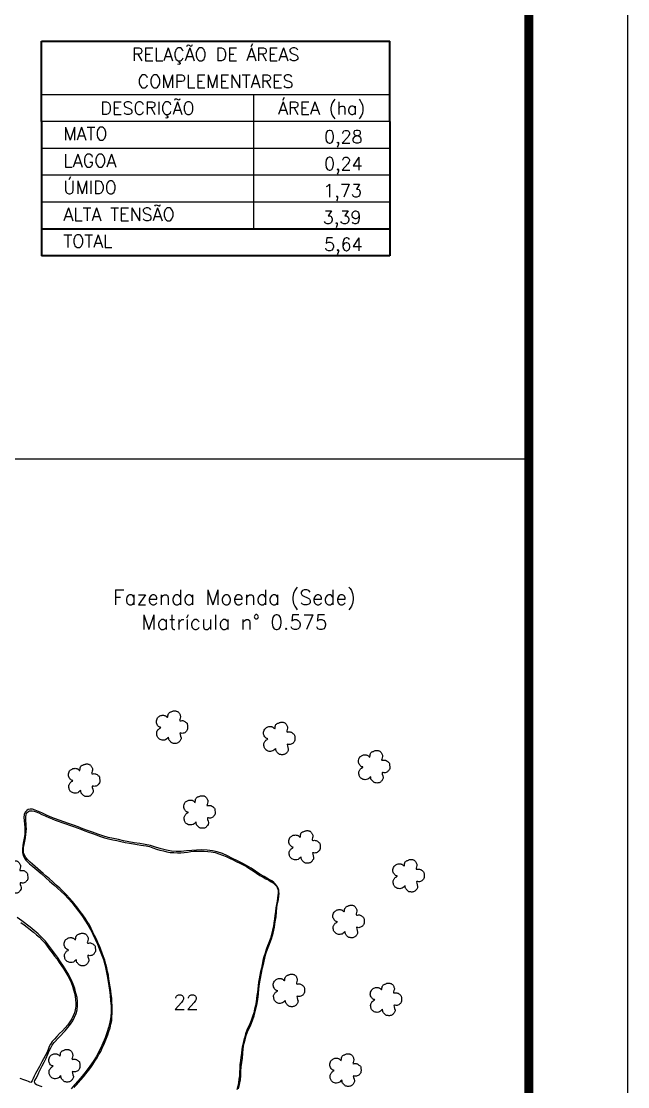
# Model space of a CAD drawing. Header units: metres. Extents: x 731556 to 734181, y 7842245 to 7845957.
# Drawn here: x 733415 to 734181, y 7843507 to 7844853 of the extents above; entities that cross this region are included whole.
import ezdxf
from ezdxf.enums import TextEntityAlignment as Align

# ---------------------------------------------------------------- set-up
doc = ezdxf.new("R2010")
doc.units = ezdxf.units.M
doc.header["$LTSCALE"] = 0.6
doc.linetypes.add('CONTINUO', pattern=[0])
doc.linetypes.add('LIN0', pattern=[0])
for name, color, linetype in [('0114001293', 1, 'Continuous'), ('0114001293021', 5, 'Continuous'), ('0114001293022', 5, 'Continuous'), ('MALHA', 8, 'Continuous'), ('MARGEM', 5, 'Continuous'), ('MATO', 94, 'LIN0'), ('QUADRO_DE_AREAS_COMPLEMENTARES', 7, 'Continuous'), ('RESERVA', 3, 'Continuous'), ('TEXTO', 7, 'Continuous')]:
    doc.layers.add(name, color=color, linetype=linetype)
doc.styles.add('Simplex', font='simplex.shx')

# ---------------------------------------------------------------- blocks, each defined once
blk = doc.blocks.new('MATO')
at = {"layer": 'MATO', "linetype": 'CONTINUO'}
blk.add_lwpolyline([(733467.07, 7843526.15), (733466.34, 7843525.48), (733465.48, 7843524.72), (733464.52, 7843524), (733463.43, 7843523.71), (733462.33, 7843523.59), (733461.27, 7843523.63), (733460.4, 7843523.81), (733459.63, 7843524.12), (733458.95, 7843524.53), (733458.31, 7843525.01), (733457.76, 7843525.56), (733457.31, 7843526.14), (733457, 7843526.7), (733456.78, 7843527.31), (733456.63, 7843527.99), (733456.48, 7843528.9), (733456.41, 7843529.83), (733456.44, 7843530.73), (733456.67, 7843531.39), (733456.98, 7843531.95), (733457.33, 7843532.45), (733457.59, 7843532.9), (733457.89, 7843533.32), (733458.26, 7843533.73), (733458.98, 7843534.19), (733459.65, 7843534.63), (733460.14, 7843535), (733459.93, 7843535.15), (733459.49, 7843535.26), (733458.95, 7843535.38), (733458.56, 7843535.6), (733458.17, 7843535.92), (733457.77, 7843536.35), (733457.27, 7843536.98), (733456.79, 7843537.71), (733456.39, 7843538.52), (733456.18, 7843539.35), (733456.09, 7843540.22), (733456.14, 7843541.11), (733456.39, 7843542.09), (733456.74, 7843543.01), (733457.14, 7843543.81), (733457.44, 7843544.23), (733457.78, 7843544.53), (733458.18, 7843544.78), (733458.76, 7843545.2), (733459.41, 7843545.6), (733460.09, 7843545.95), (733460.78, 7843546.11), (733461.45, 7843546.2), (733462.1, 7843546.21), (733462.67, 7843546.19), (733463.21, 7843546.11), (733463.7, 7843545.98), (733464.14, 7843545.84), (733464.55, 7843545.65), (733464.97, 7843545.4), (733465.47, 7843544.85), (733465.95, 7843544.38), (733466.36, 7843544.16), (733466.56, 7843544.8), (733466.69, 7843545.65), (733466.77, 7843546.53), (733466.86, 7843546.91), (733466.97, 7843547.21), (733467.13, 7843547.47), (733467.41, 7843547.93), (733467.75, 7843548.38), (733468.16, 7843548.79), (733468.65, 7843549.02), (733469.17, 7843549.2), (733469.71, 7843549.35), (733470.2, 7843549.6), (733470.7, 7843549.83), (733471.22, 7843550.02), (733471.77, 7843550.13), (733472.34, 7843550.18), (733472.91, 7843550.18), (733473.47, 7843550.15), (733474, 7843550.07), (733474.51, 7843549.95), (733474.98, 7843549.77), (733475.42, 7843549.54), (733475.82, 7843549.26), (733476.17, 7843548.97), (733476.49, 7843548.62), (733476.79, 7843548.22), (733477.1, 7843547.71), (733477.39, 7843547.14), (733477.63, 7843546.54), (733477.83, 7843546.01), (733477.95, 7843545.4), (733477.96, 7843544.68), (733477.62, 7843543.5), (733477.31, 7843542.34), (733477.19, 7843541.37), (733477.8, 7843541.2), (733478.61, 7843541.26), (733479.52, 7843541.4), (733480.19, 7843541.33), (733480.83, 7843541.18), (733481.44, 7843540.94), (733482.09, 7843540.51), (733482.7, 7843540.01), (733483.25, 7843539.5), (733483.67, 7843539.27), (733484.01, 7843538.94), (733484.26, 7843538.36), (733484.46, 7843536.92), (733484.56, 7843535.33), (733484.53, 7843533.79), (733484.26, 7843532.92), (733483.87, 7843532.26), (733483.41, 7843531.75), (733482.98, 7843531.21), (733482.49, 7843530.76), (733481.92, 7843530.39), (733481.18, 7843530.09), (733480.38, 7843529.88), (733479.58, 7843529.76), (733478.72, 7843529.99), (733478, 7843530.12), (733477.53, 7843529.94), (733477.78, 7843528.67), (733478.2, 7843527.17), (733478.62, 7843525.68), (733478.59, 7843524.92), (733478.41, 7843524.34), (733478.12, 7843523.86), (733477.76, 7843523.24), (733477.34, 7843522.66), (733476.89, 7843522.12), (733476.47, 7843521.69), (733476.03, 7843521.33), (733475.53, 7843521.04), (733474.92, 7843520.82), (733474.27, 7843520.66), (733473.6, 7843520.57), (733472.94, 7843520.56), (733472.3, 7843520.6), (733471.69, 7843520.69), (733471.19, 7843520.74), (733470.72, 7843520.87), (733470.26, 7843521.09), (733469.7, 7843521.56), (733469.14, 7843522.12), (733468.61, 7843522.71), (733468.17, 7843523.16), (733467.79, 7843523.64), (733467.5, 7843524.16), (733467.38, 7843524.96), (733467.28, 7843525.73), (733467.15, 7843526.37)], dxfattribs=at)

msp = doc.modelspace()

# ---------------------------------------------------------------- linework, layer by layer
at = {"layer": '0114001293'}
for points in [[(733689.2, 7843504), (733690.6, 7843509.7), (733691.6, 7843515.4), (733692.1, 7843521.1), (733692.2, 7843526.6), (733692.7, 7843531.9), (733693.5, 7843537.4), (733694.1, 7843543.1), (733694.6, 7843548.9), (733695.2, 7843554.7), (733696.2, 7843560.6), (733697.5, 7843566.2), (733698.9, 7843571.5), (733700.5, 7843576.1), (733702.6, 7843580.3), (733704.7, 7843585), (733706.9, 7843590.4), (733709, 7843596.5), (733710.8, 7843603.1), (733712.4, 7843609.9), (733713.7, 7843617), (733714.4, 7843623.8), (733715, 7843630.5), (733715.9, 7843637), (733716.9, 7843643.6), (733718.4, 7843650.2), (733719.8, 7843656.9), (733721.1, 7843663.5), (733722.4, 7843669.3), (733723.9, 7843674.8), (733725.9, 7843680.5), (733728.4, 7843686.8), (733730.8, 7843693.7), (733732.9, 7843701), (733734.6, 7843708.2), (733735.8, 7843715), (733736.8, 7843721.5), (733737.5, 7843727.6), (733737.9, 7843733.1), (733738.6, 7843738.5), (733739.7, 7843743.4), (733740.3, 7843747.6), (733740.5, 7843751.1), (733740.4, 7843753.6), (733740.1, 7843755), (733739.8, 7843756.3), (733739.3, 7843757.7), (733738.6, 7843759.2), (733737.4, 7843761.1), (733735.8, 7843763), (733733.8, 7843765), (733731.2, 7843766.9), (733727.3, 7843769.2), (733721.9, 7843772.2), (733716.2, 7843775.4), (733710.8, 7843779.1), (733705.1, 7843782.8), (733699.5, 7843786.2), (733693.9, 7843789.3), (733688.1, 7843792.1), (733681.7, 7843795), (733675.3, 7843798.3), (733668.9, 7843801.6), (733662.4, 7843803.7), (733656.2, 7843804.9), (733649.7, 7843805.6), (733642.8, 7843805.9), (733636.3, 7843805.8), (733630.1, 7843805.3), (733623.5, 7843804.6), (733616.8, 7843803.9), (733610.3, 7843803.9), (733604.6, 7843804.4), (733598.2, 7843805.5), (733591.3, 7843807.2), (733584.4, 7843809.3), (733578, 7843811.4), (733571.4, 7843812.9), (733564.5, 7843814.1), (733557.5, 7843815.1), (733550.6, 7843816.1), (733544, 7843817.3), (733537.7, 7843818.9), (733531.1, 7843820.2), (733524.4, 7843821.6), (733517.8, 7843823.8), (733511.3, 7843825.8), (733504.6, 7843828.2), (733498.3, 7843830.4), (733492.3, 7843832.5), (733486.6, 7843834.9), (733480.5, 7843837.1), (733474.4, 7843839.4), (733462.6, 7843843.5), (733456.8, 7843845.6), (733451, 7843847.9), (733445.5, 7843850.2), (733440.7, 7843852.6), (733436.4, 7843854.6), (733432.3, 7843856.3), (733428.9, 7843857.3), (733425.9, 7843857.5), (733423.4, 7843856.9), (733421.5, 7843855.6), (733419.7, 7843853.5), (733418.4, 7843850.8), (733417.8, 7843847.1), (733418.1, 7843842.9), (733418.7, 7843838.6), (733419.2, 7843834.2), (733419.3, 7843829.7), (733419, 7843825.3), (733418.3, 7843820.8), (733417.3, 7843816.4), (733416.4, 7843811.8), (733416, 7843807.1), (733416.3, 7843802.7), (733417.2, 7843798.7), (733418.6, 7843795.4), (733420.5, 7843793), (733422.6, 7843790.7), (733425.2, 7843788.2), (733429.1, 7843784.9), (733434.3, 7843780.7), (733439.7, 7843776.1), (733445.1, 7843771.3), (733450.5, 7843766.5), (733455.7, 7843761.9), (733460.6, 7843757.7), (733465.2, 7843753.4), (733469.7, 7843749.1), (733474.1, 7843744.4), (733478.4, 7843739.4), (733486.9, 7843728.5), (733491.2, 7843723), (733495.1, 7843717.4), (733498.7, 7843711.5), (733502, 7843705.5), (733505.2, 7843699.4), (733508.2, 7843693.2), (733511.1, 7843686.8), (733513.7, 7843680.3), (733516.1, 7843673.9), (733518.4, 7843667.7), (733520.1, 7843661.4), (733521.5, 7843655.2), (733523, 7843649), (733524.1, 7843642.4), (733526, 7843628.7), (733526.9, 7843621.9), (733527.5, 7843615.2), (733528.1, 7843608.4), (733528.4, 7843601.7), (733527.9, 7843595.1), (733526.7, 7843588.4), (733525, 7843581.6), (733522.9, 7843575), (733520.5, 7843568.4), (733517.9, 7843562), (733515.1, 7843556.1), (733512.3, 7843550.4), (733509.1, 7843544.8), (733505.4, 7843538.7), (733501.3, 7843532.7), (733496.7, 7843526.5), (733491.6, 7843520.4), (733486.6, 7843514.5), (733481.8, 7843509.2), (733477.7, 7843504.4)], [(733441.1, 7843506.8), (733433.9, 7843509.4), (733432.4, 7843510.7), (733431.7, 7843511.8), (733431.5, 7843513.1), (733431.8, 7843514.6), (733432.9, 7843516.7), (733435.5, 7843521.4), (733437, 7843524.8), (733439, 7843528.9), (733441.1, 7843533.3), (733443.6, 7843537.9), (733446.2, 7843542.9), (733448.3, 7843547.8), (733450, 7843552.1), (733451.8, 7843555.9), (733453.8, 7843559.4), (733456.2, 7843562.6), (733462.7, 7843569.6), (733470.1, 7843577.5), (733473.6, 7843581.6), (733477, 7843585.8), (733479.7, 7843590.1), (733482.1, 7843594.6), (733484, 7843599.2), (733485.4, 7843604), (733485.9, 7843609.1), (733485.8, 7843614.4), (733485.1, 7843619.6), (733483.8, 7843625.1), (733482.2, 7843630.8), (733480.2, 7843636.5), (733477.7, 7843642.3), (733474.7, 7843648), (733471.5, 7843653.5), (733468, 7843659.1), (733464.4, 7843664.7), (733460.6, 7843670.3), (733452.7, 7843680.7), (733449.1, 7843685.7), (733445.2, 7843690.7), (733440.8, 7843695.5), (733436, 7843699.9), (733431, 7843704.1), (733425.9, 7843708.3), (733415.2, 7843716.5), (733409.6, 7843720.6)]]:
    msp.add_lwpolyline(points, dxfattribs=at)
at = {"layer": '0114001293021', "elevation": 660.5}
msp.add_lwpolyline([(733414.2, 7843714.2), (733418.2, 7843711.4), (733422.1, 7843708.2), (733426.1, 7843705.1), (733430.1, 7843702), (733434, 7843698.8), (733437.7, 7843695.6), (733441.1, 7843692.1), (733444.4, 7843688.4), (733447.4, 7843684.4), (733450.4, 7843680.3), (733453.6, 7843676), (733456.7, 7843671.8), (733459.8, 7843667.8), (733462.7, 7843663.6), (733465.6, 7843659.4), (733468.4, 7843655.2), (733470.9, 7843651.1), (733473.3, 7843646.9), (733475.5, 7843642.6), (733477.5, 7843638.3), (733479.3, 7843633.8), (733480.7, 7843629.4), (733481.9, 7843625.1), (733482.7, 7843620.8), (733483.3, 7843616.4), (733483.4, 7843612.3), (733483.4, 7843608.1), (733482.8, 7843604.1), (733481.8, 7843600.1), (733480.4, 7843596.3), (733478.5, 7843592.5), (733476.2, 7843588.7), (733473.3, 7843585), (733470.1, 7843581.3), (733466.7, 7843577.6), (733463.1, 7843574), (733459.6, 7843570.2), (733456.6, 7843566.8), (733453.8, 7843563.8), (733451.6, 7843560.7), (733449.8, 7843557.5), (733448.6, 7843553.9), (733446.8, 7843549.8), (733444.8, 7843545.8), (733442.8, 7843541.9), (733440.8, 7843538.3), (733439, 7843535.1), (733437.5, 7843532.3), (733436, 7843529.5), (733434.4, 7843526.4), (733432.8, 7843523.4), (733431.1, 7843520.2), (733429.6, 7843517.1), (733429, 7843515.5), (733428.4, 7843514.4), (733426.8, 7843512.4), (733425.6, 7843512.8), (733424.8, 7843513.2), (733423.6, 7843513.6), (733421.5, 7843514.4), (733417.8, 7843515.7), (733413.2, 7843517.2)], dxfattribs=at)
at = {"layer": '0114001293022', "elevation": 645.4}
msp.add_lwpolyline([(733481.4, 7843505.7), (733482.5, 7843507.3), (733484.3, 7843509.4), (733486.8, 7843512.2), (733489.8, 7843515.5), (733493.1, 7843519.2), (733496.4, 7843523.1), (733499.6, 7843527.2), (733502.6, 7843531.1), (733505.2, 7843535.1), (733507.7, 7843539.2), (733510.4, 7843543.3), (733512.8, 7843547.4), (733515, 7843551.5), (733517.1, 7843555.6), (733518.9, 7843559.7), (733520.7, 7843563.8), (733522.4, 7843568), (733523.9, 7843572.3), (733525.4, 7843576.7), (733526.8, 7843581.3), (733528, 7843586), (733529.1, 7843590.6), (733529.3, 7843595.3), (733529.6, 7843599.9), (733529.7, 7843604.5), (733529.5, 7843609.1), (733529.3, 7843613.9), (733529, 7843618.6), (733528.4, 7843623.5), (733527.7, 7843628.3), (733526.9, 7843633.2), (733526.2, 7843638), (733525.5, 7843642.9), (733524.7, 7843647.6), (733523.8, 7843652.3), (733522.8, 7843657), (733521.5, 7843661.7), (733520.2, 7843666.5), (733518.6, 7843671.1), (733516.9, 7843675.7), (733515.2, 7843680.2), (733513.4, 7843684.7), (733511.6, 7843689), (733509.6, 7843693.4), (733507.4, 7843697.8), (733505.3, 7843702), (733503.1, 7843706.9), (733500.7, 7843711.3), (733498.1, 7843715.5), (733495.3, 7843719.7), (733492.3, 7843723.9), (733489.2, 7843728), (733486, 7843732.2), (733482.6, 7843736.5), (733479.2, 7843740.8), (733475.5, 7843745.1), (733471.6, 7843749.4), (733467.5, 7843753.5), (733463.3, 7843757.6), (733458.8, 7843761.5), (733454.5, 7843765.6), (733450.2, 7843769.5), (733446.2, 7843773), (733442.5, 7843776.2), (733438.9, 7843779.3), (733435.4, 7843782.2), (733432, 7843785), (733428.7, 7843787.8), (733425.7, 7843790.6), (733423, 7843793.5), (733420.6, 7843796.4), (733418.8, 7843799.2), (733417.6, 7843802.2), (733417.3, 7843805.5), (733417.6, 7843808.9), (733418.4, 7843812.7), (733419.3, 7843816.8), (733420.1, 7843821.1), (733420.6, 7843825.3), (733420.9, 7843829.3), (733421.1, 7843832.5), (733421, 7843835.8), (733420.8, 7843839.2), (733420.5, 7843842.5), (733420.4, 7843845.6), (733420.4, 7843848.2), (733420.7, 7843850.3), (733421.3, 7843852), (733422.4, 7843853.6), (733423.6, 7843854.5), (733425.1, 7843855.2), (733426.7, 7843855.4), (733428.6, 7843855.4), (733430.8, 7843855), (733433.5, 7843854), (733436.9, 7843852.6), (733440.8, 7843850.7), (733445, 7843848.8), (733449.3, 7843847), (733453.5, 7843845.1), (733457.4, 7843843.6), (733461.3, 7843842.2), (733465.9, 7843840.7), (733470.9, 7843839.1), (733475.8, 7843837.2), (733480.5, 7843835.5), (733485.3, 7843833.8), (733490.1, 7843832), (733495, 7843830), (733499.8, 7843828.2), (733504.5, 7843826.5), (733509.5, 7843824.8), (733514.7, 7843823.1), (733519.9, 7843821.3), (733525.1, 7843819.9), (733530.3, 7843818.8), (733535.5, 7843817.8), (733540.6, 7843816.7), (733545.9, 7843815.5), (733551.3, 7843814.5), (733556.5, 7843813.6), (733561.3, 7843812.7), (733565.6, 7843812), (733569.3, 7843811.5), (733572.7, 7843811.1), (733576.6, 7843810.2), (733580.9, 7843808.6), (733585.4, 7843807.1), (733590, 7843805.8), (733594.4, 7843804.6), (733598.8, 7843803.7), (733603, 7843802.9), (733607.4, 7843802.5), (733612, 7843802.3), (733616.3, 7843802.4), (733620.6, 7843802.8), (733624.8, 7843803.3), (733628.9, 7843803.9), (733632.8, 7843804.4), (733637.1, 7843804.5), (733641.4, 7843804.5), (733645.8, 7843804.3), (733650.4, 7843804), (733654.8, 7843803.4), (733659.6, 7843802.5), (733664.4, 7843801.2), (733669, 7843799.5), (733673.6, 7843797.6), (733678, 7843795.6), (733682.4, 7843793.5), (733686.5, 7843791.4), (733690.8, 7843789.3), (733695.2, 7843787.2), (733699.3, 7843784.8), (733703.4, 7843782.2), (733707.8, 7843779.4), (733712.1, 7843776.6), (733716.3, 7843773.8), (733720.3, 7843771.4), (733723.9, 7843769.5), (733727.6, 7843767.6), (733730.7, 7843765.7), (733733.3, 7843763.9), (733735.4, 7843761.9), (733737.1, 7843760.2), (733738.3, 7843758.3), (733739.1, 7843756.2), (733739.5, 7843754.1), (733739.5, 7843751.5), (733739.1, 7843748.6), (733738.6, 7843745.1), (733738, 7843741.2), (733737.2, 7843737), (733736.5, 7843732.6), (733735.9, 7843728), (733735.3, 7843723.3), (733734.8, 7843718.6), (733734.1, 7843713.9), (733733.3, 7843709.2), (733732.3, 7843704.5), (733731, 7843699.5), (733729.5, 7843694.7), (733727.9, 7843689.8), (733726.1, 7843685), (733724.4, 7843680.3), (733722.8, 7843675.7), (733721.4, 7843671), (733720.1, 7843666.3), (733719.2, 7843661.3), (733718.2, 7843656.6), (733717.1, 7843652.2), (733716.2, 7843647.9), (733715.4, 7843643.3), (733714.7, 7843639), (733714.1, 7843634.8), (733713.5, 7843630.4), (733713.1, 7843626.2), (733712.6, 7843622.2), (733712.1, 7843618.1), (733711.5, 7843613.9), (733710.7, 7843609.5), (733709.6, 7843604.8), (733708.5, 7843600.1), (733707.1, 7843595.4), (733705.4, 7843590.6), (733703.5, 7843586.2), (733701.6, 7843582.1), (733699.7, 7843578.1), (733698.1, 7843573.6), (733696.7, 7843568.7), (733695.5, 7843563.9), (733694.4, 7843559), (733693.6, 7843554.2), (733692.9, 7843549.4), (733692.4, 7843544.4), (733691.8, 7843539.6), (733691.1, 7843534.8), (733690.8, 7843530), (733690.7, 7843525.3), (733690.5, 7843520.7), (733689.8, 7843516.2), (733689.1, 7843511.9), (733688.3, 7843507.4), (733687.3, 7843502.9)], dxfattribs=at)
at = {"layer": 'MALHA'}
msp.add_lwpolyline([(733040.4, 7844300), (734056.3, 7844300)], dxfattribs=at)
at = {"layer": 'MARGEM', "color": 174, "linetype": 'LIN0', "flags": 128}
msp.add_lwpolyline([(734181.3, 7842244.7), (734181.3, 7845957.2), (731556.3, 7845957.2), (731556.3, 7842244.7)], close=True, dxfattribs=at)
at = {"layer": 'MARGEM', "color": 174, "linetype": 'LIN0', "const_width": 11.4, "flags": 128}
msp.add_lwpolyline([(734056.3, 7842662.7), (734056.3, 7845832.2), (731681.3, 7845832.2), (731681.3, 7842662.7)], close=True, dxfattribs=at)
at = {"layer": 'QUADRO_DE_AREAS_COMPLEMENTARES', "color": 174, "linetype": 'ByBlock', "lineweight": 40}
for p, q in [((733440.2, 7844725.8), (733440.2, 7844827.6)), ((733440.2, 7844827.6), (733880.5, 7844827.6)), ((733880.5, 7844725.8), (733880.5, 7844827.6)), ((733440.2, 7844725.8), (733440.2, 7844590.1)), ((733880.5, 7844725.8), (733880.5, 7844590.1)), ((733440.2, 7844590.1), (733440.2, 7844556.2)), ((733880.5, 7844590.1), (733440.2, 7844590.1)), ((733880.5, 7844590.1), (733880.5, 7844556.2)), ((733880.5, 7844556.2), (733440.2, 7844556.2))]:
    msp.add_line(p, q, dxfattribs=at)
at = {"layer": 'QUADRO_DE_AREAS_COMPLEMENTARES', "linetype": 'Continuous'}
for p, q in [((733880.5, 7844759.8), (733440.2, 7844759.8)), ((733708.2, 7844759.8), (733708.2, 7844590.1)), ((733880.5, 7844725.8), (733440.2, 7844725.8)), ((733880.5, 7844691.9), (733440.2, 7844691.9)), ((733880.5, 7844658), (733440.2, 7844658)), ((733880.5, 7844624.1), (733440.2, 7844624.1))]:
    msp.add_line(p, q, dxfattribs=at)

# ---------------------------------------------------------------- block references
at = {"layer": 'RESERVA', "color": 6, "xscale": 1.389233531220277, "yscale": 1.389233531220277, "zscale": 1.389233531220277}
for p in [(-285356.4, -3052541.4), (-285220.9, -3052555.6), (-285100.9, -3052591.3), (-285467.5, -3052608.4), (-285321.7, -3052648.5), (-285188.9, -3052692.6), (-285558.5, -3052730.6), (-285057.4, -3052729), (-285133.2, -3052786.8), (-285473, -3052822.2), (-285208.6, -3052873.9), (-285085.9, -3052885.2), (-285492.5, -3052969), (-285137.2, -3052974.5)]:
    msp.add_blockref('MATO', p, dxfattribs=at)

# ---------------------------------------------------------------- texts
at = {"layer": 'QUADRO_DE_AREAS_COMPLEMENTARES', "linetype": 'Continuous', "style": 'Simplex'}
for s, p in [('RELAÇÃO DE ÁREAS', (733660.3, 7844810.7)), ('COMPLEMENTARES', (733660.3, 7844776.7)), ('DESCRIÇÃO', (733574.2, 7844742.8)), ('ÁREA (ha)', (733794.3, 7844742.8))]:
    msp.add_text(s, height=16.25, dxfattribs=at).set_placement(p, align=Align.MIDDLE_CENTER)
for s, p in [('MATO', (733467.9, 7844710.6)), ('LAGOA', (733467.9, 7844676.6)), ('ÚMIDO', (733467.9, 7844642.7)), ('ALTA TENSÃO', (733467.9, 7844608.8)), ('TOTAL', (733467.9, 7844574.9))]:
    msp.add_text(s, height=16.25, dxfattribs=at).set_placement(p, align=Align.MIDDLE_LEFT)
for s, p in [('0,28', (733846.2, 7844698.5)), ('0,24', (733846.2, 7844664.6)), ('1,73', (733845.2, 7844630.6)), ('3,39', (733844.6, 7844596.7)), ('5,64', (733846.2, 7844562.8))]:
    msp.add_text(s, height=16.25, dxfattribs=at).set_placement(p, align=Align.RIGHT)
at = {"layer": 'TEXTO', "linetype": 'Continuous', "style": 'Simplex'}
msp.add_text('22', height=18.75, dxfattribs=at).set_placement((733622.9, 7843613.6), align=Align.MIDDLE_CENTER)
at = {"layer": 'TEXTO', "insert": (733674.7, 7844134.3), "char_height": 18.75, "width": 621.485, "attachment_point": 2, "style": 'Simplex'}
msp.add_mtext('\\pi-56.25,l75,t75;Fazenda Moenda (Sede)\\PMatrícula n° 0.575', dxfattribs=at)

doc.saveas('drawing.dxf')
